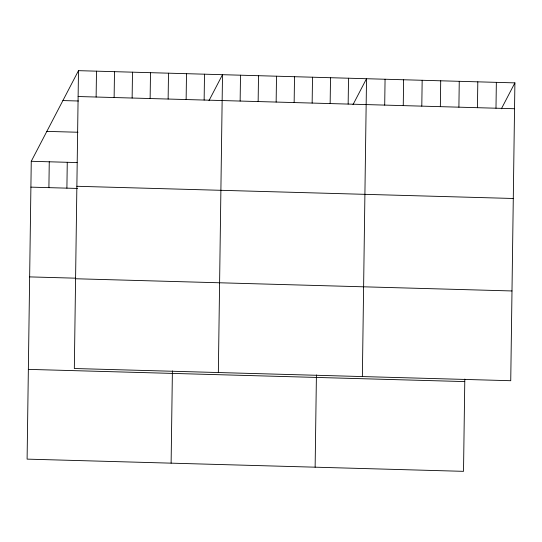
<?xml version="1.0" encoding="UTF-8"?>
<svg xmlns="http://www.w3.org/2000/svg" width="542" height="542" viewBox="0 0 542 542"><rect width="100%" height="100%" fill="white"/><g stroke="black" fill="none" stroke-linecap="round" stroke-linejoin="round"><path stroke-width="0.81" d="M78.482 70.663L74.329 368.513L510.74 380.714L514.9 82.872L78.482 70.663L31.26 161.286L27.1 459.128L463.518 471.337L464.806 379.054M48.902 187.64L49.261 161.787M66.903 188.149L67.262 162.288M96.124 97.025L96.49 71.171M114.125 97.526L114.491 71.673M132.133 98.034L132.492 72.174M150.134 98.536L150.493 72.682M168.135 99.037L168.494 73.184M171.116 463.159L172.403 370.877M186.136 99.545L186.495 73.685M204.138 100.046L204.497 74.193M218.345 372.537L222.505 74.694L208.995 100.609M240.14 101.056L240.506 75.196M258.148 101.557L258.507 75.697M276.149 102.059L276.508 76.205M294.15 102.567L294.509 76.707M312.151 103.068L312.51 77.208M315.132 467.184L316.42 374.908M330.153 103.569L330.512 77.716M348.154 104.078L348.52 78.217M362.361 376.568L366.521 78.719L353.011 104.64M384.705 105.101L385.064 79.24M403.255 105.615L403.614 79.762M421.798 106.137L422.164 80.277M440.348 106.652L440.707 80.799M458.898 107.174L459.257 81.314M477.441 107.689L477.807 81.835M495.991 108.21L496.35 82.357M501.391 108.786L514.9 82.872M78.123 96.523L514.541 108.732M62.899 100.568L78.448 101.002M46.842 131.381L77.94 132.248M31.26 161.286L77.079 162.566M76.869 186.279L513.288 198.487M30.901 187.139L77.54 188.447M29.647 276.894L75.467 278.175M75.582 278.751L511.994 290.959M28.353 369.373L464.772 381.582"/></g></svg>
